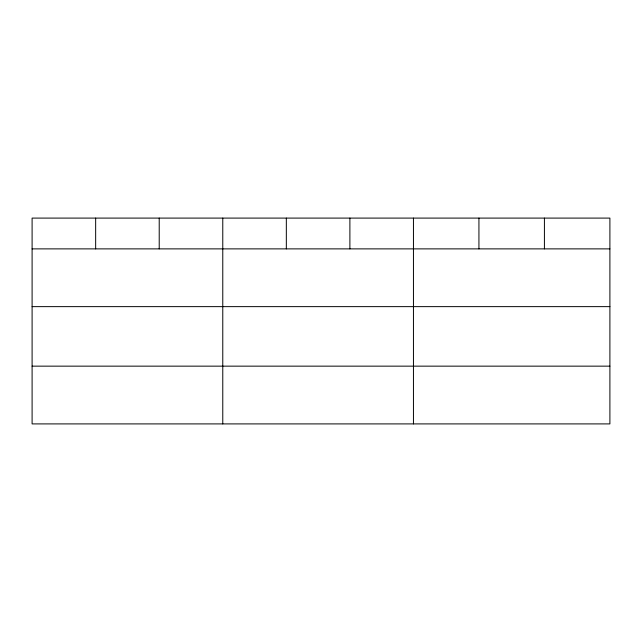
<?xml version="1.0" encoding="UTF-8"?>
<svg xmlns="http://www.w3.org/2000/svg" width="642" height="642" viewBox="0 0 642 642"><rect width="100%" height="100%" fill="white"/><g stroke="black" fill="none" stroke-linecap="round" stroke-linejoin="round"><path stroke-width="0.96" d="M609.9 306.635L609.9 218.095L32.1 218.095L32.1 423.905L609.9 423.905L609.9 306.635L32.1 306.635M32.1 248.879L609.9 248.879M32.1 366.149L609.9 366.149M544.416 218.095L544.416 248.879M478.932 218.095L478.932 248.879M413.448 218.095L413.448 423.905M349.89 218.095L349.89 248.879M286.332 218.095L286.332 248.879M222.774 218.095L222.774 423.905M159.216 218.095L159.216 248.879M95.658 218.095L95.658 248.879"/></g></svg>
